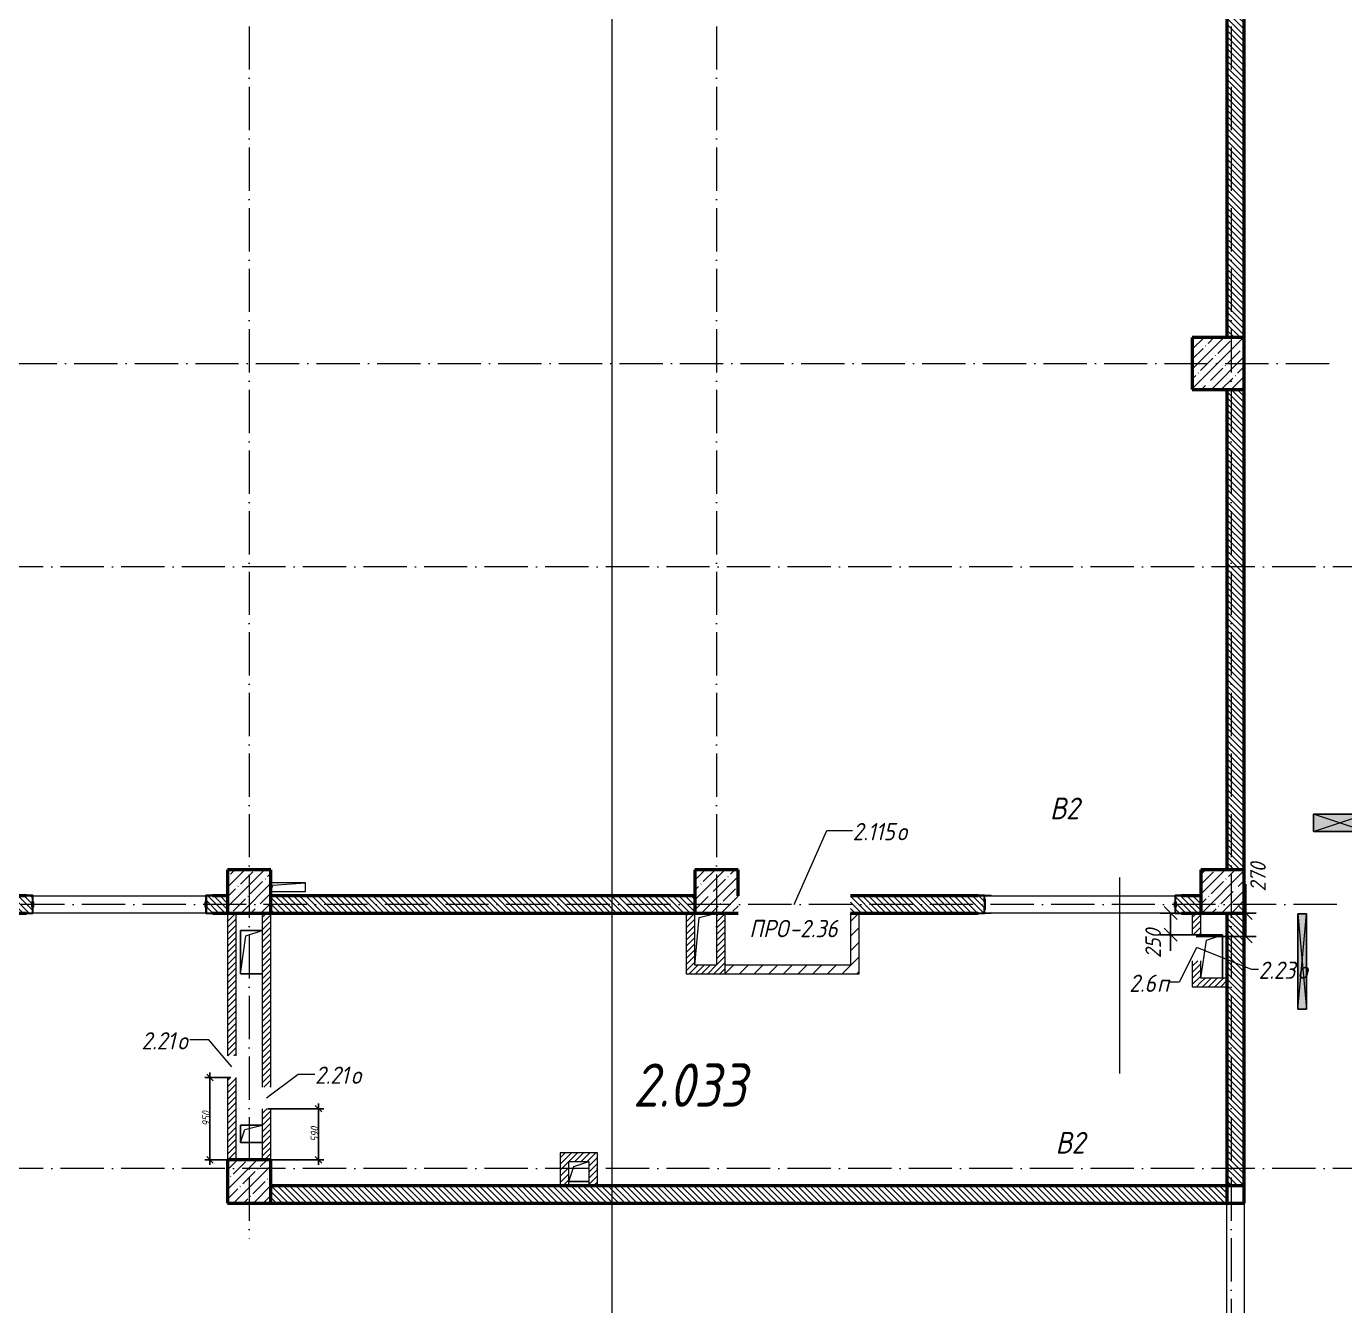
# Model space of a CAD drawing. Header units: millimetres. Extents: x -401725 to 250493, y 305116 to 802890.
# Drawn here: x 59516 to 74751, y 318339 to 333120 of the extents above; entities that cross this region are included whole.
import ezdxf

# ---------------------------------------------------------------- set-up
doc = ezdxf.new("R2010")
doc.units = ezdxf.units.MM
doc.linetypes.add('200_ШТРИХ_ш1п0_6_', pattern=[160, 100, -60])
doc.linetypes.add('50_200_ШТРИХ_1Т_ш5_п1_п1_', pattern=[700, 500, -100, 0, -100])
for name, color, linetype, lineweight in [('A-____-____-DIMS', 7, 'Continuous', 9), ('A-____-NOTE-TEXT', 7, 'Continuous', 9), ('A-DETL-GENF-OTLN', 7, 'Continuous', 9), ('A-FLOR-____-OTLN', 7, 'Continuous', 9), ('A-GENM-____-IDEN', 7, 'Continuous', 9), ('A-GENM-____-MCUT', 7, 'Continuous', 25), ('A-GENM-____-OTLN', 7, 'Continuous', 9), ('A-GENM-____-OTLN-1', 7, 'Continuous', 25), ('A-GLAZ-____-IDEN', 7, 'Continuous', 9), ('A-GLAZ-____-OTLN', 7, 'Continuous', 9), ('A-WALL-____-MCUT-2', 7, 'Continuous', 50), ('A-WALL-____-PATT-1', 7, 'Continuous', 9), ('A-WALL-FNSH-MCUT-1', 7, 'Continuous', 9), ('I-WALL-____-OTLN', 7, 'Continuous', 9), ('S-COLS-____-MCUT', 7, 'Continuous', 50), ('S-COLS-____-OTLN', 7, 'Continuous', 9), ('S-GRID-____-OTLN-1', 7, '50_200_ШТРИХ_1Т_ш5_п1_п1_', 9), ('Марки помещений', 7, 'Continuous', 9)]:
    doc.layers.add(name, color=color, linetype=linetype, lineweight=lineweight)
for name, color, linetype, lineweight, true_color in [('A-DETL-GENF-OTLN-4', 9, '200_ШТРИХ_ш1п0_6_', 9, 0x808080), ('A-DETL-GENF-OTLN-5', 7, 'Continuous', 5, 0xc0c0c0), ('G-____-____-SYMB-1', 9, 'Continuous', 9, 0x808080)]:
    doc.layers.add(name, color=color, linetype=linetype, lineweight=lineweight, true_color=true_color)
doc.styles.add('ISOCPEUR_I', font='isocpeui.ttf', dxfattribs={"width": 0.9, "height": 2.5})
doc.styles.add('ISOCPEUR_I_10', font='isocpeui.ttf', dxfattribs={"width": 0.9, "height": 180})
doc.styles.add('ISOCPEUR_I_3', font='isocpeui.ttf', dxfattribs={"width": 0.85, "height": 2.2})
doc.styles.add('ISOCPEUR_I_7', font='isocpeui.ttf', dxfattribs={"width": 0.9, "height": 90})
doc.styles.add('ISOCPEUR_I_9', font='isocpeui.ttf', dxfattribs={"width": 0.9, "height": 250})
doc.dimstyles.new('ISO-1_8_0_9К_СРЕДНИЙ_Кладочные_2', dxfattribs={"dimscale": 304.8, "dimtxt": 89.638306, "dimasz": 0.246063, "dimexe": 0.19685, "dimexo": 0, "dimgap": 0, "dimtad": 1, "dimdec": 3, "dimrnd": 0.001, "dimdsep": 46, "dimtxsty": 'ISOCPEUR_I_7', "dimblk1": 'OBLIQUE', "dimblk2": 'OBLIQUE', "dimsah": 1, "dimcen": 0.09, "dimdle": 0.19685, "dimazin": 0, "dimtfac": 1, "dimtdec": 4, "dimtix": 1, "dimtmove": 1, "dimatfit": 3, "dimfxl": 1, "dimtvp": 1, "dimtolj": 1, "dimtzin": 0, "dimarcsym": 2})
doc.dimstyles.new('ISO-1_8_0_9К_СРЕДНИЙ_Кладочные_3', dxfattribs={"dimscale": 304.8, "dimtxt": 179.276612, "dimasz": 0.492126, "dimexe": 0.393701, "dimexo": 0, "dimgap": 0, "dimtad": 1, "dimdec": 3, "dimrnd": 0.001, "dimdsep": 46, "dimtxsty": 'ISOCPEUR_I_10', "dimblk1": 'OBLIQUE', "dimblk2": 'OBLIQUE', "dimsah": 1, "dimcen": 0.09, "dimdle": 0.393701, "dimazin": 0, "dimtfac": 1, "dimtdec": 4, "dimtix": 1, "dimtmove": 0, "dimatfit": 3, "dimfxl": 1, "dimtvp": 1, "dimtolj": 1, "dimtzin": 0, "dimarcsym": 2})
pattern_1 = [(135, (-15659.08, 310542.9), (-35.35534, -35.35534), [])]
pattern_2 = [(45, (-15659.08, 310542.9), (-35.35534, 35.35534), [])]
pattern_3 = [(45, (-15659.08, 310542.9), (-84.85281, 84.85281), [])]

# ---------------------------------------------------------------- blocks, each defined once
blk = doc.blocks.new('BSC_Колонна _Прямоугольная - 500х500-V8-АР1_План отверстий 2 этажа в осях 1-64_А-ГГ')
at = {"layer": 'S-COLS-____-OTLN'}
h = blk.add_hatch(dxfattribs=at)
h.set_pattern_fill('FP_36', color=256, style=0, pattern_type=2)
h.set_pattern_definition([(45, (-89000, -12581.04), (-114.04925, 114.04925), []), (45, (-88885.95, -12581.04), (-114.04925, 114.04925), [201.613, -40.323, 3.353, -36.97])])
h.paths.add_polyline_path([(-250, -250), (250, -250), (250, 250), (-250, 250)], flags=0)
at = {"layer": 'S-COLS-____-MCUT'}
for p, q in [((250, 250), (-250, 250)), ((-250, 250), (-250, -250)), ((250, -250), (250, 250)), ((-250, -250), (250, -250))]:
    blk.add_line(p, q, dxfattribs=at)
blk = doc.blocks.new('BSC_Колонна _Прямоугольная - 600х600-V15-АР1_План отверстий 2 этажа в осях 1-64_А-ГГ')
at = {"layer": 'S-COLS-____-OTLN'}
h = blk.add_hatch(dxfattribs=at)
h.set_pattern_fill('FP_44', color=256, style=0, pattern_type=2)
h.set_pattern_definition([(45, (-88950, -18681.04), (-114.04925, 114.04925), []), (45, (-88835.95, -18681.04), (-114.04925, 114.04925), [201.613, -40.323, 3.353, -36.97])])
h.paths.add_polyline_path([(-300, -300), (300, -300), (300, 300), (-300, 300)], flags=0)
at = {"layer": 'S-COLS-____-MCUT'}
for p, q in [((300, 300), (-300, 300)), ((-300, 300), (-300, -300)), ((300, -300), (300, 300)), ((-300, -300), (300, -300))]:
    blk.add_line(p, q, dxfattribs=at)
blk = doc.blocks.new('BSC_Колонна _Прямоугольная - 500х500-V18-АР1_План отверстий 2 этажа в осях 1-64_А-ГГ')
at = {"layer": 'S-COLS-____-OTLN'}
h = blk.add_hatch(dxfattribs=at)
h.set_pattern_fill('FP_47', color=256, style=0, pattern_type=2)
h.set_pattern_definition([(45, (-77750, -12581.04), (-114.04925, 114.04925), []), (45, (-77635.95, -12581.04), (-114.04925, 114.04925), [201.613, -40.323, 3.353, -36.97])])
h.paths.add_polyline_path([(-250, -250), (250, -250), (250, 250), (-250, 250)], flags=0)
at = {"layer": 'S-COLS-____-MCUT'}
for p, q in [((250, 250), (-250, 250)), ((-250, 250), (-250, -250)), ((250, -250), (250, 250)), ((-250, -250), (250, -250))]:
    blk.add_line(p, q, dxfattribs=at)
blk = doc.blocks.new('BSC_Колонна _Прямоугольная - 500х500-V19-АР1_План отверстий 2 этажа в осях 1-64_А-ГГ')
at = {"layer": 'S-COLS-____-OTLN'}
h = blk.add_hatch(dxfattribs=at)
h.set_pattern_fill('FP_48', color=256, style=0, pattern_type=2)
h.set_pattern_definition([(45, (-83150, -12581.04), (-114.04925, 114.04925), []), (45, (-83035.95, -12581.04), (-114.04925, 114.04925), [201.613, -40.323, 3.353, -36.97])])
h.paths.add_polyline_path([(-250, -250), (250, -250), (250, 250), (-250, 250)], flags=0)
at = {"layer": 'S-COLS-____-MCUT'}
for p, q in [((250, 250), (-250, 250)), ((-250, 250), (-250, -250)), ((250, -50), (250, 250)), ((-250, -250), (250, -250))]:
    blk.add_line(p, q, dxfattribs=at)
blk = doc.blocks.new('BSC_Колонна _Прямоугольная - 500х500-V139-АР1_План отверстий 2 этажа в осях 1-64_А-ГГ')
at = {"layer": 'S-COLS-____-OTLN'}
h = blk.add_hatch(dxfattribs=at)
h.set_pattern_fill('FP_170', color=256, style=0, pattern_type=2)
h.set_pattern_definition([(45, (-77750, -9231.04), (-114.04925, 114.04925), []), (45, (-77635.95, -9231.04), (-114.04925, 114.04925), [201.613, -40.323, 3.353, -36.97])])
h.paths.add_polyline_path([(-250, -250), (250, -250), (250, 250), (-250, 250)], flags=0)
at = {"layer": 'S-COLS-____-MCUT'}
for p, q in [((250, 250), (-250, 250)), ((-250, 250), (-250, -250)), ((250, -250), (250, 250)), ((-250, -250), (250, -250))]:
    blk.add_line(p, q, dxfattribs=at)
blk = doc.blocks.new('154_Стойка_СКБ_Уголок - СМ-2480_200-28346303-АР1_План отверстий 2 этажа в осях 1-64_А-ГГ')
at = {"layer": 'A-GENM-____-MCUT'}
for p, q in [((125, 156), (125, 81)), ((200, 156), (125, 156)), ((200, 150), (200, 156)), ((125, 81), (131, 81)), ((131, 19), (125, 19)), ((125, 19), (125, -56)), ((131, 81), (131, 150)), ((131, 150), (200, 150)), ((131, -50), (131, 19)), ((125, -56), (200, -56)), ((200, -50), (131, -50)), ((200, -56), (200, -50))]:
    blk.add_line(p, q, dxfattribs=at)
blk = doc.blocks.new('Стойка_Влож_Полоса боковая - Полоса-28213942-АР1_План отверстий 2 этажа в осях 1-64_А-ГГ')
at = {"layer": 'A-GENM-____-OTLN'}
for p, q in [((-5, 60), (0, 60)), ((-5, -60), (-5, 60)), ((0, 31), (0, -31)), ((0, -60), (-5, -60))]:
    blk.add_line(p, q, dxfattribs=at)
blk = doc.blocks.new('Стойка_Влож_Уголок_Опорный - Уголок-28213941-АР1_План отверстий 2 этажа в осях 1-64_А-ГГ')
at = {"layer": 'A-GENM-____-OTLN'}
for p, q in [((-212, -6), (-212, 0)), ((0, 0), (0, -6)), ((-212, -75), (-212, -6)), ((-212, -6), (-206, -6)), ((-212, -75), (-206, -75)), ((-6, -6), (0, -6)), ((-6, -75), (0, -75)), ((0, -6), (0, -75))]:
    blk.add_line(p, q, dxfattribs=at)
blk = doc.blocks.new('Фахверк_СКБ_Уголок - 200_3380-28509457-АР1_План отверстий 2 этажа в осях 1-64_А-ГГ')
at = {"layer": 'A-GENM-____-MCUT'}
for p, q in [((200, 156), (125, 156)), ((125, 156), (125, 81)), ((200, 150), (200, 156)), ((125, 81), (131, 81)), ((131, 19), (125, 19)), ((125, 19), (125, -56)), ((131, 81), (131, 150)), ((131, 150), (200, 150)), ((131, -50), (131, 19)), ((125, -56), (200, -56)), ((200, -50), (131, -50)), ((200, -56), (200, -50))]:
    blk.add_line(p, q, dxfattribs=at)
blk = doc.blocks.new('AR_Отверстие прямоугольное _в плите_ - AR_Отверстие прямоугольное _в плите_-30459229-АР1_План отверстий 2 этажа в осях 1-64_А-ГГ')
at = {"layer": 'A-GENM-____-OTLN'}
for p, q in [((125, 250), (-125, 250)), ((-125, -250), (-63, 188)), ((-63, 188), (125, 250)), ((125, -250), (125, 250))]:
    blk.add_line(p, q, dxfattribs=at)
blk = doc.blocks.new('AR_Отверстие прямоугольное _в плите_ - AR_Отверстие прямоугольное _в плите_-30459234-АР1_План отверстий 2 этажа в осях 1-64_А-ГГ')
at = {"layer": 'A-GENM-____-OTLN'}
for p, q in [((-125, -300), (-75, 250)), ((-75, 250), (125, 300))]:
    blk.add_line(p, q, dxfattribs=at)
blk = doc.blocks.new('AR_Отверстие прямоугольное _в плите_ - AR_Отверстие прямоугольное _в плите_-V153-АР1_План отверстий 2 этажа в осях 1-64_А-ГГ')
at = {"layer": 'A-GENM-____-OTLN'}
for p, q in [((125, 250), (-125, 250)), ((-125, 250), (-125, -250)), ((-125, -250), (-63, 188)), ((-63, 188), (125, 250)), ((-125, -250), (125, -250))]:
    blk.add_line(p, q, dxfattribs=at)
blk = doc.blocks.new('AR_Отверстие прямоугольное _в плите_ - AR_Отверстие прямоугольное _в плите_-30459269-АР1_План отверстий 2 этажа в осях 1-64_А-ГГ')
at = {"layer": 'A-GENM-____-OTLN'}
for p, q in [((125, 100), (-125, 100)), ((-125, 100), (-125, -100)), ((-125, -100), (-75, 50)), ((-75, 50), (125, 100)), ((-125, -100), (125, -100))]:
    blk.add_line(p, q, dxfattribs=at)
blk = doc.blocks.new('AR_Отверстие прямоугольное _в плите_ - AR_Отверстие прямоугольное _в плите_-30511579-АР1_План отверстий 2 этажа в осях 1-64_А-ГГ')
at = {"layer": 'A-GENM-____-OTLN'}
for p, q in [((200, 50), (-200, 50)), ((-200, -50), (-175, 25)), ((-175, 25), (200, 50)), ((200, -50), (200, 50)), ((-200, -50), (200, -50))]:
    blk.add_line(p, q, dxfattribs=at)
blk = doc.blocks.new('AR_Отверстие прямоугольное _в плите_ - AR_Отверстие прямоугольное _в плите_-30552839-АР1_План отверстий 2 этажа в осях 1-64_А-ГГ')
at = {"layer": 'A-GENM-____-OTLN'}
for p, q in [((-115, -115), (-58, 58)), ((-58, 58), (115, 115)), ((-115, -115), (115, -115))]:
    blk.add_line(p, q, dxfattribs=at)
blk = doc.blocks.new('BSC_Колонна _Прямоугольная1 - 200х200 _металл_-35201446-АР1_План отверстий 2 этажа в осях 1-64_А-ГГ')
at = {"layer": 'S-COLS-____-MCUT'}
for p, q in [((100, 100), (-100, 100)), ((-100, 100), (-100, -100)), ((100, -100), (100, 100)), ((-100, -100), (100, -100))]:
    blk.add_line(p, q, dxfattribs=at)
blk = doc.blocks.new('AR_Отверстие прямоугольное _в стене_ - AR_Отверстие прямоугольное _в стене__ЭОМ-36813478-АР1_План отверстий 2 этажа в осях 1-64_А-ГГ')
at = {"layer": 'A-GLAZ-____-OTLN'}
blk.add_hatch(color=256, dxfattribs=at).paths.add_polyline_path([(300, 100), (-300, 100), (-300, -100), (300, -100), (300, 65)], flags=0)
at = {"layer": 'A-DETL-GENF-OTLN'}
for p, q in [((-300, -100), (-300, 100)), ((-300, 100), (300, 100)), ((300, 100), (-300, -100)), ((-300, 100), (300, -100)), ((300, 100), (-300, 100)), ((-300, 100), (-300, -100)), ((300, 100), (300, -100)), ((300, -100), (300, 100)), ((300, -100), (-300, -100)), ((-300, -100), (300, -100))]:
    blk.add_line(p, q, dxfattribs=at)
blk = doc.blocks.new('AR_Отверстие прямоугольное _в стене_ - AR_Отверстие прямоугольное _в стене__ОВ-36943067-АР1_План отверстий 2 этажа в осях 1-64_А-ГГ')
at = {"layer": 'A-GLAZ-____-OTLN'}
blk.add_hatch(color=256, dxfattribs=at).paths.add_polyline_path([(-550, -50), (550, -50), (550, 50), (-550, 50)], flags=0)
at = {"layer": 'A-DETL-GENF-OTLN'}
for p, q in [((-550, -50), (-550, 50)), ((-550, 50), (550, 50)), ((550, 50), (-550, -50)), ((-550, 50), (550, -50)), ((550, 50), (-550, 50)), ((-550, 50), (-550, -50)), ((550, 50), (550, -50)), ((550, -50), (550, 50)), ((550, -50), (-550, -50)), ((-550, -50), (550, -50))]:
    blk.add_line(p, q, dxfattribs=at)
blk = doc.blocks.new('DET_L_Имитация разреза_ISO2-5 - Влево-29864108-АР1_План отверстий 2 этажа в осях 1-64_А-ГГ')
at = {"layer": 'A-DETL-GENF-OTLN-5'}
blk.add_line((143, 0), (2410, 0), dxfattribs=at)
blk = doc.blocks.new('_Oblique')
at = {"color": 0, "linetype": 'ByBlock', "lineweight": -2}
blk.add_line((-0.5, -0.5), (0.5, 0.5), dxfattribs=at)
blk = doc.blocks.new('*D9358')
at = {"layer": 'A-____-____-DIMS', "color": 0, "lineweight": -2, "transparency": 16777216}
for p, q in [((73091, 322874), (72620, 322874)), ((72740, 322874), (72740, 322504)), ((73088, 322624), (72620, 322624)), ((72740, 322624), (72740, 322439))]:
    blk.add_line(p, q, dxfattribs=at)
at = {"layer": 'Defpoints', "color": 0, "transparency": 16777216}
for p in [(72740, 322874), (73091, 322874), (73088, 322624)]:
    blk.add_point(p, dxfattribs=at)
at = {"layer": 'A-____-____-DIMS', "color": 0, "lineweight": -2, "transparency": 16777216, "xscale": 150, "yscale": 150, "zscale": 150}
for p, rotation in [((72740, 322874), 90), ((72740, 322624), 270)]:
    blk.add_blockref('_Oblique', p, dxfattribs=dict(at, rotation=rotation))
at = {"layer": 'A-____-____-DIMS', "color": 0, "transparency": 16777216, "insert": (72448, 322354), "char_height": 180, "width": 409.58, "attachment_point": 1, "rotation": 90, "line_spacing_factor": 1.149209, "style": 'ISOCPEUR_I_10'}
blk.add_mtext('\\A1;250', dxfattribs=at)
blk = doc.blocks.new('*D9360')
at = {"layer": 'A-____-____-DIMS', "color": 0, "lineweight": -2, "transparency": 16777216}
for p, q in [((62304, 320614), (62952, 320614)), ((62892, 320674), (62892, 319964)), ((62341, 320024), (62952, 320024))]:
    blk.add_line(p, q, dxfattribs=at)
at = {"layer": 'Defpoints', "color": 0, "transparency": 16777216}
for p in [(62304, 320614), (62341, 320024), (62892, 320024)]:
    blk.add_point(p, dxfattribs=at)
at = {"layer": 'A-____-____-DIMS', "color": 0, "lineweight": -2, "transparency": 16777216, "xscale": 75, "yscale": 75, "zscale": 75}
for p, rotation in [((62892, 320614), 90), ((62892, 320024), 270)]:
    blk.add_blockref('_Oblique', p, dxfattribs=dict(at, rotation=rotation))
at = {"layer": 'A-____-____-DIMS', "color": 0, "transparency": 16777216, "insert": (62847, 320319), "char_height": 90, "width": 409.58, "attachment_point": 5, "rotation": 90, "style": 'ISOCPEUR_I_7'}
blk.add_mtext('\\A1;590', dxfattribs=at)
blk = doc.blocks.new('*D9361')
at = {"layer": 'A-____-____-DIMS', "color": 0, "lineweight": -2, "transparency": 16777216}
for p, q in [((61638, 319964), (61638, 321034)), ((61878, 320974), (61578, 320974)), ((61841, 320024), (61578, 320024))]:
    blk.add_line(p, q, dxfattribs=at)
at = {"layer": 'Defpoints', "color": 0, "transparency": 16777216}
for p in [(61638, 320974), (61878, 320974), (61841, 320024)]:
    blk.add_point(p, dxfattribs=at)
at = {"layer": 'A-____-____-DIMS', "color": 0, "lineweight": -2, "transparency": 16777216, "xscale": 75, "yscale": 75, "zscale": 75}
for p, rotation in [((61638, 320974), 90), ((61638, 320024), 270)]:
    blk.add_blockref('_Oblique', p, dxfattribs=dict(at, rotation=rotation))
at = {"layer": 'A-____-____-DIMS', "color": 0, "transparency": 16777216, "insert": (61593, 320499), "char_height": 90, "width": 409.58, "attachment_point": 5, "rotation": 90, "style": 'ISOCPEUR_I_7'}
blk.add_mtext('\\A1;950', dxfattribs=at)
blk = doc.blocks.new('*D9362')
at = {"layer": 'A-____-____-DIMS', "color": 0, "lineweight": -2, "transparency": 16777216}
for p, q in [((73608, 322874), (73608, 323209)), ((73608, 322604), (73608, 322994)), ((73091, 322874), (73728, 322874)), ((73036, 322604), (73728, 322604))]:
    blk.add_line(p, q, dxfattribs=at)
at = {"layer": 'Defpoints', "color": 0, "transparency": 16777216}
for p in [(73091, 322874), (73036, 322604), (73608, 322604)]:
    blk.add_point(p, dxfattribs=at)
at = {"layer": 'A-____-____-DIMS', "color": 0, "lineweight": -2, "transparency": 16777216, "xscale": 150, "yscale": 150, "zscale": 150}
for p, rotation in [((73608, 322874), 90), ((73608, 322604), 270)]:
    blk.add_blockref('_Oblique', p, dxfattribs=dict(at, rotation=rotation))
at = {"layer": 'A-____-____-DIMS', "color": 0, "transparency": 16777216, "insert": (73660, 323124), "char_height": 180, "width": 409.58, "attachment_point": 1, "rotation": 90, "line_spacing_factor": 1.149209, "style": 'ISOCPEUR_I_10'}
blk.add_mtext('\\A1;270', dxfattribs=at)

msp = doc.modelspace()

# ---------------------------------------------------------------- hatches: boundary and pattern name
at = {"layer": 'A-WALL-____-PATT-1'}
h = msp.add_hatch(dxfattribs=at)
h.set_pattern_fill('FP_6', color=256, style=0, pattern_type=2)
h.set_pattern_definition(pattern_1)
h.paths.add_polyline_path([(73590.9187, 329523.9433), (73590.9187, 334923.9433), (73390.9187, 334923.9433), (73390.9187, 329523.9433)], flags=0)
h = msp.add_hatch(dxfattribs=at)
h.set_pattern_fill('FP_6', color=256, style=0, pattern_type=2)
h.set_pattern_definition(pattern_1)
h.paths.add_polyline_path([(73390.9187, 323373.9433), (73590.9187, 323373.9433), (73590.9187, 328923.9433), (73390.9187, 328923.9433), (73390.9187, 325038.7138)], flags=0)
h = msp.add_hatch(dxfattribs=at)
h.set_pattern_fill('FP_6', color=256, style=0, pattern_type=2)
h.set_pattern_definition(pattern_1)
h.paths.add_polyline_path([(61596.9187, 322873.9433), (61840.9187, 322873.9433), (61840.9187, 323073.9433), (61596.9187, 323073.9433), (61596.9187, 323004.9433), (61590.9187, 323004.9433), (61590.9187, 322942.9433), (61596.9187, 322942.9433), (61596.9187, 322878.7433)], flags=0)
h.paths.add_polyline_path([(59340.9187, 322873.9433), (59584.9187, 322873.9433), (59584.9187, 322942.9433), (59590.9187, 322942.9433), (59590.9187, 323004.9433), (59584.9187, 323004.9433), (59584.9187, 323073.9433), (59340.9187, 323073.9433)], flags=0)
h = msp.add_hatch(dxfattribs=at)
h.set_pattern_fill('FP_6', color=256, style=0, pattern_type=2)
h.set_pattern_definition(pattern_1)
h.paths.add_polyline_path([(67240.9187, 322873.9433), (67240.9187, 323073.9433), (62340.9187, 323073.9433), (62340.9187, 322873.9433), (65630.5863, 322873.9433)], flags=0)
h = msp.add_hatch(dxfattribs=at)
h.set_pattern_fill('FP_6', color=256, style=0, pattern_type=2)
h.set_pattern_definition(pattern_1)
h.paths.add_polyline_path([(72796.9187, 322873.9433), (73090.9187, 322873.9433), (73090.9187, 323073.9433), (72796.9187, 323073.9433), (72796.9187, 323004.9433), (72790.9187, 323004.9433), (72790.9187, 322942.9433), (72796.9187, 322942.9433)], flags=0)
h.paths.add_polyline_path([(70584.9187, 322873.9433), (70584.9187, 322942.9433), (70590.9187, 322942.9433), (70590.9187, 323004.9433), (70584.9187, 323004.9433), (70584.9187, 323073.9433), (69040.9187, 323073.9433), (69040.9187, 322873.9433), (70515.9187, 322873.9433)], flags=0)
h = msp.add_hatch(dxfattribs=at)
h.set_pattern_fill('FP_5', color=256, style=0, pattern_type=2)
h.set_pattern_definition(pattern_2)
h.paths.add_polyline_path([(61940.9187, 320023.9433), (61940.9187, 320973.9433), (61840.9187, 320973.9433), (61840.9187, 320023.9433)], flags=0)
h.paths.add_polyline_path([(61840.9187, 321223.9433), (61940.9187, 321223.9433), (61940.9187, 322873.9433), (61840.9187, 322873.9433), (61840.9187, 321598.7378)], flags=0)
h = msp.add_hatch(dxfattribs=at)
h.set_pattern_fill('FP_5', color=256, style=0, pattern_type=2)
h.set_pattern_definition(pattern_2)
h.paths.add_polyline_path([(62240.9187, 320023.9433), (62340.9187, 320023.9433), (62340.9187, 320613.9433), (62240.9187, 320613.9433)], flags=0)
h.paths.add_polyline_path([(62240.9187, 320863.9433), (62340.9187, 320863.9433), (62340.9187, 322873.9433), (62240.9187, 322873.9433)], flags=0)
h = msp.add_hatch(dxfattribs=at)
h.set_pattern_fill('FP_5', color=256, style=0, pattern_type=2)
h.set_pattern_definition(pattern_2)
h.paths.add_polyline_path([(67240.9187, 322173.9433), (67240.9187, 322873.9433), (67140.9187, 322873.9433), (67140.9187, 322173.9433)], flags=0)
h = msp.add_hatch(dxfattribs=at)
h.set_pattern_fill('FP_5', color=256, style=0, pattern_type=2)
h.set_pattern_definition(pattern_2)
h.paths.add_polyline_path([(67590.9187, 322173.9433), (67590.9187, 322873.9433), (67490.9187, 322873.9433), (67490.9187, 322173.9433)], flags=0)
h = msp.add_hatch(dxfattribs=at)
h.set_pattern_fill('FP_4', color=256, style=0, pattern_type=2)
h.set_pattern_definition(pattern_3)
h.paths.add_polyline_path([(69140.9187, 322173.9433), (69140.9187, 322873.9433), (69040.9187, 322873.9433), (69040.9187, 322173.9433)], flags=0)
h = msp.add_hatch(dxfattribs=at)
h.set_pattern_fill('FP_5', color=256, style=0, pattern_type=2)
h.set_pattern_definition(pattern_2)
h.paths.add_polyline_path([(73090.9187, 322023.9433), (73090.9187, 322323.9433), (72990.9187, 322323.9433), (72990.9187, 322023.9433)], flags=0)
h.paths.add_polyline_path([(72990.9187, 322623.9433), (73090.9187, 322623.9433), (73090.9187, 322873.9433), (72990.9187, 322873.9433)], flags=0)
h = msp.add_hatch(dxfattribs=at)
h.set_pattern_fill('FP_6', color=256, style=0, pattern_type=2)
h.set_pattern_definition(pattern_1)
h.paths.add_polyline_path([(73590.9187, 319723.9433), (73590.9187, 322873.9433), (73390.9187, 322873.9433), (73390.9187, 319723.9433)], flags=0)
h = msp.add_hatch(dxfattribs=at)
h.set_pattern_fill('FP_5', color=256, style=0, pattern_type=2)
h.set_pattern_definition(pattern_2)
h.paths.add_polyline_path([(67240.9187, 322173.9433), (67490.9187, 322173.9433), (67490.9187, 322273.9433), (67240.9187, 322273.9433)], flags=0)
h = msp.add_hatch(dxfattribs=at)
h.set_pattern_fill('FP_4', color=256, style=0, pattern_type=2)
h.set_pattern_definition(pattern_3)
h.paths.add_polyline_path([(67590.9187, 322173.9433), (69040.9187, 322173.9433), (69040.9187, 322273.9433), (67590.9187, 322273.9433)], flags=0)
h = msp.add_hatch(dxfattribs=at)
h.set_pattern_fill('FP_5', color=256, style=0, pattern_type=2)
h.set_pattern_definition(pattern_2)
h.paths.add_polyline_path([(73390.9187, 322023.9433), (73390.9187, 322123.9433), (73090.9187, 322123.9433), (73090.9187, 322023.9433)], flags=0)
h = msp.add_hatch(dxfattribs=at)
h.set_pattern_fill('FP_5', color=256, style=0, pattern_type=2)
h.set_pattern_definition(pattern_2)
h.paths.add_polyline_path([(65785.9187, 319723.9433), (65785.9187, 320103.9433), (65685.9187, 320103.9433), (65685.9187, 319723.9433)], flags=0)
h = msp.add_hatch(dxfattribs=at)
h.set_pattern_fill('FP_5', color=256, style=0, pattern_type=2)
h.set_pattern_definition(pattern_2)
h.paths.add_polyline_path([(66015.9187, 320003.9433), (66015.9187, 320103.9433), (65785.9187, 320103.9433), (65785.9187, 320003.9433)], flags=0)
h = msp.add_hatch(dxfattribs=at)
h.set_pattern_fill('FP_5', color=256, style=0, pattern_type=2)
h.set_pattern_definition(pattern_2)
h.paths.add_polyline_path([(66115.9187, 319723.9433), (66115.9187, 320103.9433), (66015.9187, 320103.9433), (66015.9187, 319723.9433)], flags=0)
h = msp.add_hatch(dxfattribs=at)
h.set_pattern_fill('FP_6', color=256, style=0, pattern_type=2)
h.set_pattern_definition(pattern_1)
h.paths.add_polyline_path([(72700.4435, 319523.9433), (73390.9187, 319523.9433), (73390.9187, 319723.9433), (62340.9187, 319723.9433), (62340.9187, 319523.9433), (69165.5149, 319523.9433)], flags=0)

# ---------------------------------------------------------------- linework, layer by layer
at = {"layer": 'A-FLOR-____-OTLN'}
for p, q in [((61990.9187, 322673.9433), (62240.9187, 322673.9433)), ((61990.9187, 322173.9433), (61990.9187, 322673.9433)), ((73090.9187, 322623.9433), (73340.9187, 322623.9433)), ((73340.9187, 322623.9433), (73340.9187, 322123.9433)), ((62240.9187, 322173.9433), (61990.9187, 322173.9433)), ((61990.9187, 320423.9433), (62240.9187, 320423.9433)), ((61990.9187, 320223.9433), (61990.9187, 320423.9433)), ((62240.9187, 320223.9433), (61990.9187, 320223.9433)), ((66015.9187, 319773.9433), (65785.9187, 319773.9433))]:
    msp.add_line(p, q, dxfattribs=at)
at = {"layer": 'A-GLAZ-____-IDEN'}
for p, q in [((68390.9187, 322973.9433), (68768.689, 323827.6805)), ((68768.689, 323827.6805), (69064.814, 323827.6805)), ((73040.9187, 322473.9433), (72838.0701, 322076.4559)), ((73040.9187, 322478.9433), (73670.6398, 322226.7781)), ((73670.6398, 322226.7781), (73756.3889, 322226.7781)), ((72838.0701, 322076.4559), (72725.6859, 322076.4559)), ((61624.2624, 321411.0238), (61405.3084, 321411.0238)), ((61890.9187, 321098.9433), (61624.2624, 321411.0238)), ((62290.9187, 320738.9433), (62655.379, 321014.0238)), ((62655.379, 321014.0238), (62851.5886, 321014.0238))]:
    msp.add_line(p, q, dxfattribs=at)
at = {"layer": 'A-WALL-____-MCUT-2'}
for p, q in [((73390.9187, 334923.9433), (73390.9187, 329523.9433)), ((73590.9187, 329523.9433), (73590.9187, 334923.9433)), ((73390.9187, 328923.9433), (73390.9187, 323373.9433)), ((73590.9187, 323373.9433), (73590.9187, 328923.9433)), ((59515.9187, 323073.9433), (59340.9187, 323073.9433)), ((59590.9187, 322942.9433), (59590.9187, 323004.9433)), ((61590.9187, 323004.9433), (61590.9187, 322942.9433)), ((61840.9187, 323073.9433), (61665.9187, 323073.9433)), ((67240.9187, 323073.9433), (62340.9187, 323073.9433)), ((70515.9187, 323073.9433), (69040.9187, 323073.9433)), ((72790.9187, 323004.9433), (72790.9187, 322942.9433)), ((73090.9187, 323073.9433), (72865.9187, 323073.9433)), ((59340.9187, 322873.9433), (59515.9187, 322873.9433)), ((61665.9187, 322873.9433), (61840.9187, 322873.9433)), ((62340.9187, 322873.9433), (67240.9187, 322873.9433)), ((69040.9187, 322873.9433), (70515.9187, 322873.9433)), ((72865.9187, 322873.9433), (73090.9187, 322873.9433)), ((73390.9187, 322873.9433), (73390.9187, 319723.9433)), ((73590.9187, 319723.9433), (73590.9187, 322873.9433)), ((73390.9187, 319723.9433), (62340.9187, 319723.9433)), ((62340.9187, 319523.9433), (73390.9187, 319523.9433))]:
    msp.add_line(p, q, dxfattribs=at)
at = {"layer": 'A-WALL-FNSH-MCUT-1'}
for p, q in [((61840.9187, 322873.9433), (61840.9187, 321223.9433)), ((61940.9187, 321223.9433), (61940.9187, 322873.9433)), ((62240.9187, 322873.9433), (62240.9187, 320863.9433)), ((62340.9187, 320863.9433), (62340.9187, 322873.9433)), ((67140.9187, 322873.9433), (67140.9187, 322173.9433)), ((67240.9187, 322273.9433), (67240.9187, 322873.9433)), ((67490.9187, 322873.9433), (67490.9187, 322273.9433)), ((67590.9187, 322173.9433), (67590.9187, 322873.9433)), ((69040.9187, 322873.9433), (69040.9187, 322273.9433)), ((69040.9187, 322873.9433), (69040.9187, 322873.9433)), ((69140.9187, 322173.9433), (69140.9187, 322873.9433)), ((72990.9187, 322873.9433), (72990.9187, 322623.9433)), ((73090.9187, 322623.9433), (73090.9187, 322873.9433)), ((67490.9187, 322273.9433), (67240.9187, 322273.9433)), ((69040.9187, 322273.9433), (67590.9187, 322273.9433)), ((72990.9187, 322323.9433), (72990.9187, 322023.9433)), ((73090.9187, 322123.9433), (73090.9187, 322323.9433)), ((67140.9187, 322173.9433), (69140.9187, 322173.9433)), ((73390.9187, 322123.9433), (73090.9187, 322123.9433)), ((72990.9187, 322023.9433), (73390.9187, 322023.9433)), ((61840.9187, 320973.9433), (61840.9187, 320023.9433)), ((61940.9187, 320023.9433), (61940.9187, 320973.9433)), ((62240.9187, 320613.9433), (62240.9187, 320023.9433)), ((62340.9187, 320023.9433), (62340.9187, 320613.9433)), ((65685.9187, 320103.9433), (65685.9187, 319723.9433)), ((66115.9187, 320103.9433), (65685.9187, 320103.9433)), ((66115.9187, 319723.9433), (66115.9187, 320103.9433)), ((65785.9187, 319723.9433), (65785.9187, 320003.9433)), ((65785.9187, 320003.9433), (66015.9187, 320003.9433)), ((66015.9187, 320003.9433), (66015.9187, 319723.9433))]:
    msp.add_line(p, q, dxfattribs=at)
at = {"layer": 'G-____-____-SYMB-1'}
msp.add_line((66283.9165, 355949.2275), (66283.9165, 305754.4434), dxfattribs=at)
at = {"layer": 'I-WALL-____-OTLN'}
for p, q in [((59590.9187, 323073.9433), (61590.9187, 323073.9433)), ((70590.9187, 323073.9433), (72790.9187, 323073.9433)), ((61590.9187, 322873.9433), (59590.9187, 322873.9433)), ((72790.9187, 322873.9433), (70590.9187, 322873.9433)), ((73390.9187, 317323.9433), (73390.9187, 319523.9433)), ((73590.9187, 319523.9433), (73590.9187, 317323.9433))]:
    msp.add_line(p, q, dxfattribs=at)
at = {"layer": 'S-GRID-____-OTLN-1'}
for p, q in [((62090.9187, 360423.8609), (62090.9187, 319112.8009)), ((67490.9187, 360423.8609), (67490.9187, 322365.6356)), ((73440.9187, 360423.8609), (73440.9187, 306060.2949)), ((51667.6891, 329223.9433), (74659.706, 329223.9433)), ((88415.3253, 326873.9433), (51667.6891, 326873.9433)), ((74659.706, 322973.9433), (51667.6891, 322973.9433)), ((88415.3253, 319923.9433), (-20104.6453, 319923.9433))]:
    msp.add_line(p, q, dxfattribs=at)

# ---------------------------------------------------------------- block references
at = {"layer": 'A-DETL-GENF-OTLN-4', "rotation": 270.0000000000005}
msp.add_blockref('DET_L_Имитация разреза_ISO2-5 - Влево-29864108-АР1_План отверстий 2 этажа в осях 1-64_А-ГГ', (72148.5189, 323429.9454), dxfattribs=at)
at = {"layer": 'A-GENM-____-OTLN'}
for name, p in [('AR_Отверстие прямоугольное _в плите_ - AR_Отверстие прямоугольное _в плите_-30511579-АР1_План отверстий 2 этажа в осях 1-64_А-ГГ', (62540.9187, 323173.9433)), ('AR_Отверстие прямоугольное _в плите_ - AR_Отверстие прямоугольное _в плите_-30459234-АР1_План отверстий 2 этажа в осях 1-64_А-ГГ', (67365.9187, 322573.9433)), ('AR_Отверстие прямоугольное _в плите_ - AR_Отверстие прямоугольное _в плите_-V153-АР1_План отверстий 2 этажа в осях 1-64_А-ГГ', (62115.9187, 322423.9433)), ('AR_Отверстие прямоугольное _в плите_ - AR_Отверстие прямоугольное _в плите_-30459229-АР1_План отверстий 2 этажа в осях 1-64_А-ГГ', (73215.9187, 322373.9433)), ('AR_Отверстие прямоугольное _в плите_ - AR_Отверстие прямоугольное _в плите_-30459269-АР1_План отверстий 2 этажа в осях 1-64_А-ГГ', (62115.9187, 320323.9433)), ('AR_Отверстие прямоугольное _в плите_ - AR_Отверстие прямоугольное _в плите_-30552839-АР1_План отверстий 2 этажа в осях 1-64_А-ГГ', (65900.9187, 319888.9433))]:
    msp.add_blockref(name, p, dxfattribs=at)
for name, p, rotation in [('Стойка_Влож_Уголок_Опорный - Уголок-28213941-АР1_План отверстий 2 этажа в осях 1-64_А-ГГ', (70590.9187, 323079.9433), 89.99999999999955), ('Стойка_Влож_Полоса боковая - Полоса-28213942-АР1_План отверстий 2 этажа в осях 1-64_А-ГГ', (70590.9187, 322973.9433), 180)]:
    msp.add_blockref(name, p, dxfattribs=dict(at, rotation=rotation))
at = {"layer": 'A-GENM-____-OTLN-1', "rotation": 180}
for name, p in [('Фахверк_СКБ_Уголок - 200_3380-28509457-АР1_План отверстий 2 этажа в осях 1-64_А-ГГ', (59715.9187, 323023.9433)), ('154_Стойка_СКБ_Уголок - СМ-2480_200-28346303-АР1_План отверстий 2 этажа в осях 1-64_А-ГГ', (70715.9187, 323023.9433))]:
    msp.add_blockref(name, p, dxfattribs=at)
at = {"layer": 'A-GENM-____-OTLN-1'}
for p in [(61465.9187, 322923.9433), (72665.9187, 322923.9433)]:
    msp.add_blockref('Фахверк_СКБ_Уголок - 200_3380-28509457-АР1_План отверстий 2 этажа в осях 1-64_А-ГГ', p, dxfattribs=at)
at = {"layer": 'A-GLAZ-____-OTLN'}
for name, p, rotation in [('AR_Отверстие прямоугольное _в стене_ - AR_Отверстие прямоугольное _в стене__ЭОМ-36813478-АР1_План отверстий 2 этажа в осях 1-64_А-ГГ', (74691.4337, 323915.553), 180), ('AR_Отверстие прямоугольное _в стене_ - AR_Отверстие прямоугольное _в стене__ОВ-36943067-АР1_План отверстий 2 этажа в осях 1-64_А-ГГ', (74261.4337, 322315.553), 89.99999999999962)]:
    msp.add_blockref(name, p, dxfattribs=dict(at, rotation=rotation))
at = {"layer": 'S-COLS-____-OTLN'}
for name, p in [('BSC_Колонна _Прямоугольная - 600х600-V15-АР1_План отверстий 2 этажа в осях 1-64_А-ГГ', (73290.9187, 329223.9433)), ('BSC_Колонна _Прямоугольная - 500х500-V18-АР1_План отверстий 2 этажа в осях 1-64_А-ГГ', (62090.9187, 323123.9433)), ('BSC_Колонна _Прямоугольная - 500х500-V19-АР1_План отверстий 2 этажа в осях 1-64_А-ГГ', (67490.9187, 323123.9433)), ('BSC_Колонна _Прямоугольная - 500х500-V8-АР1_План отверстий 2 этажа в осях 1-64_А-ГГ', (73340.9187, 323123.9433)), ('BSC_Колонна _Прямоугольная - 500х500-V139-АР1_План отверстий 2 этажа в осях 1-64_А-ГГ', (62090.9187, 319773.9433))]:
    msp.add_blockref(name, p, dxfattribs=at)
at = {"layer": 'S-COLS-____-OTLN', "rotation": 270.0000000000001}
msp.add_blockref('BSC_Колонна _Прямоугольная1 - 200х200 _металл_-35201446-АР1_План отверстий 2 этажа в осях 1-64_А-ГГ', (73490.9187, 319623.9433), dxfattribs=at)

# ---------------------------------------------------------------- texts
at = {"layer": 'A-____-NOTE-TEXT', "char_height": 250, "attachment_point": 1, "style": 'ISOCPEUR_I'}
for s, insert, width in [('\\fISOCPEUR|b0|i1|c204|p34|;\\W.9;В', (71345.1285, 324209.0119), 223.670813), ('\\fISOCPEUR|b0|i1|c204|p34|;\\W.9;2', (71529.6754, 324209.0119), 202.02525), ('\\fISOCPEUR|b0|i1|c204|p34|;\\W.9;В', (71409.8974, 320346.0834), 223.670813), ('\\fISOCPEUR|b0|i1|c204|p34|;\\W.9;2', (71594.4443, 320346.0834), 202.02525)]:
    msp.add_mtext(s, dxfattribs=dict(at, insert=insert, width=width))
at = {"layer": 'A-GENM-____-IDEN', "char_height": 200, "attachment_point": 1, "style": 'ISOCPEUR_I_9'}
for s, insert, width in [('ПРО', (67871.2084, 322795.3943), 562.784625), ('-2.36', (68335.5522, 322795.3943), 707.088375)]:
    msp.add_mtext(s, dxfattribs=dict(at, insert=insert, width=width))
at = {"layer": 'A-GLAZ-____-IDEN', "char_height": 200, "attachment_point": 1, "style": 'ISOCPEUR_I_9'}
for s, insert, width in [('2.115', (69064.814, 323915.295), 620.506125), ('\\fISOCPEUR|b0|i1|c204|p34|;\\W.9;о', (69576.7827, 323915.295), 158.734125), ('2.23', (73756.3889, 322314.3927), 548.35425), ('\\fISOCPEUR|b0|i1|c204|p34|;\\W.9;о', (74208.8264, 322314.3927), 158.734125), ('2.6', (72261.6366, 322164.0705), 389.620125), ('\\fISOCPEUR|b0|i1|c204|p34|;\\W.9;п', (72583.1053, 322164.0705), 158.734125), ('2.21', (60845.8568, 321498.6384), 505.063125), ('\\fISOCPEUR|b0|i1|c204|p34|;\\W.9;о', (61262.5755, 321498.6384), 158.734125), ('2.21', (62851.5886, 321101.6384), 505.063125), ('\\fISOCPEUR|b0|i1|c204|p34|;\\W.9;о', (63268.3073, 321101.6384), 158.734125)]:
    msp.add_mtext(s, dxfattribs=dict(at, insert=insert, width=width))
at = {"layer": 'Марки помещений', "insert": (66526.8142, 321137.0834), "char_height": 500, "width": 785.65375, "attachment_point": 1, "style": 'ISOCPEUR_I_3'}
msp.add_mtext('2.033', dxfattribs=at)

# ---------------------------------------------------------------- dimensions: what is measured, and where the dimension line sits
at = {"layer": 'A-____-____-DIMS'}
for base, p1, p2, override, picture, middle in [((73607.6928, 322603.9433), (73090.9187, 322873.9433), (73036.1077, 322603.9433), {"dimpost": '<>', "dimfxl": 275.507253}, '*D9362', (73779.7565, 323208.6064)), ((72740.1145, 322873.9433), (73087.8707, 322623.9433), (73090.9187, 322873.9433), {"dimpost": '<>', "dimfxl": 250.01858}, '*D9358', (72568.0508, 322438.6369))]:
    dim = msp.add_linear_dim(base=base, p1=p1, p2=p2, angle=90, dimstyle='ISO-1_8_0_9К_СРЕДНИЙ_Кладочные_3', override=override, dxfattribs=at)
    dim.commit()
    dim.dimension.update_dxf_attribs({"geometry": picture, "text_midpoint": middle, "dimtype": 160, "text_rotation": 90})
for base, p1, p2, override, picture, middle in [((61637.7197, 320973.9433), (61840.9187, 320023.9433), (61877.8173, 320973.9433), {"dimpost": '<>', "dimfxl": 950.716314}, '*D9361', (61592.7197, 320498.9433)), ((62892.2008, 320023.9433), (62304.0201, 320613.9433), (62340.9187, 320023.9433), {"dimpost": '<>', "dimfxl": 591.152696}, '*D9360', (62847.2008, 320318.9433))]:
    dim = msp.add_linear_dim(base=base, p1=p1, p2=p2, angle=90, dimstyle='ISO-1_8_0_9К_СРЕДНИЙ_Кладочные_2', override=override, dxfattribs=at)
    dim.commit()
    dim.dimension.update_dxf_attribs({"geometry": picture, "text_midpoint": middle})

doc.saveas('drawing.dxf')
